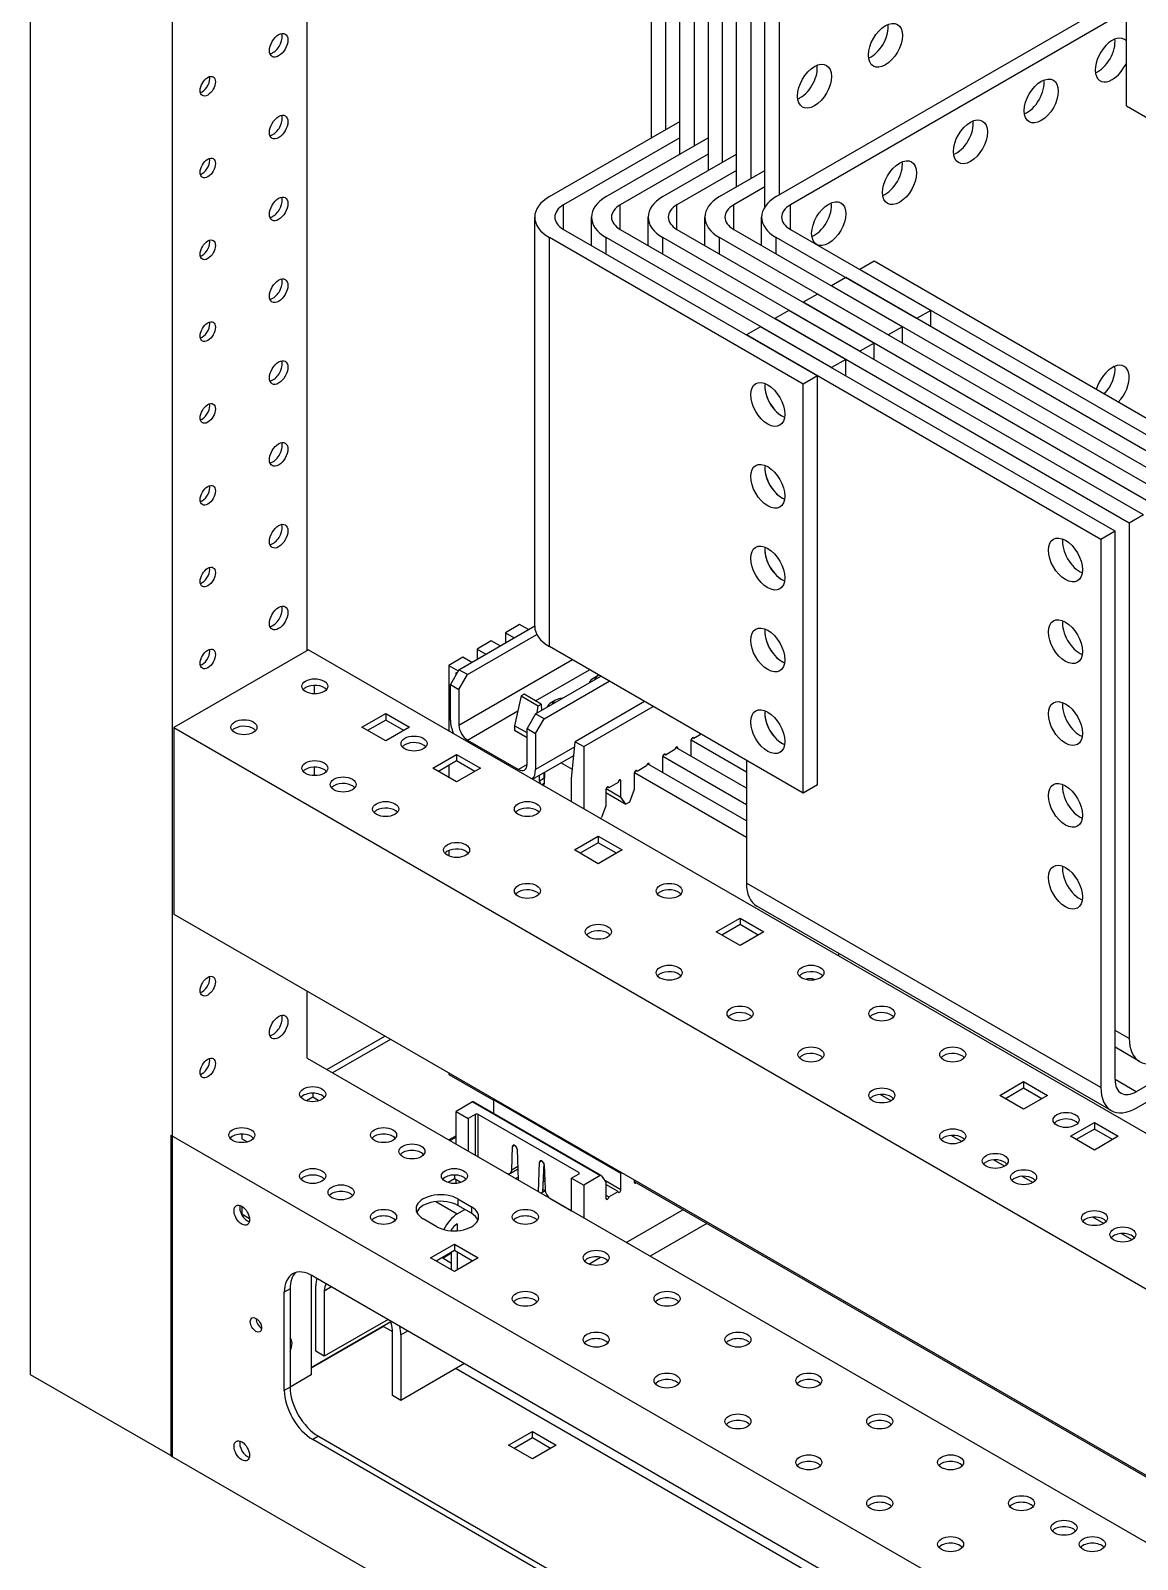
# Model space of a CAD drawing. Header units: millimetres. Extents: x -116965 to 323937, y 291661 to 566926.
# Drawn here: x -23905.9 to -23767.9, y 313727.6 to 313918.3 of the extents above; entities that cross this region are included whole.
import ezdxf

# ---------------------------------------------------------------- set-up
doc = ezdxf.new("R2010")
doc.units = ezdxf.units.MM
doc.layers.add('ALPHA', color=255, linetype='Continuous')

msp = doc.modelspace()

# ---------------------------------------------------------------- linework, layer by layer
at = {"layer": 'ALPHA'}
for p, q in [((-23905.885339, 313750.611894), (-23905.885339, 314220.097428)), ((-23871.413883, 313840.936828), (-23871.413883, 314219.587118)), ((-23888.207669, 313740.405687), (-23888.207669, 314209.891221)), ((-23828.457145, 313904.929746), (-23828.457146, 313943.100961)), ((-23826.689379, 313942.08034), (-23826.689378, 313905.950367)), ((-23824.921611, 313902.888504), (-23824.921612, 313941.059719)), ((-23823.153845, 313940.039098), (-23823.153844, 313903.909125)), ((-23821.386078, 313939.018478), (-23821.386077, 313900.847263)), ((-23819.618311, 313901.867884), (-23819.618311, 313937.997857)), ((-23817.850544, 313898.806021), (-23817.850544, 313936.977236)), ((-23816.082777, 313935.956616), (-23816.082777, 313899.826642)), ((-23814.31501, 313896.324747), (-23814.31501, 313934.935995)), ((-23812.547243, 313933.915374), (-23812.547243, 313897.785401)), ((-23769.236953, 313908.910166), (-23769.236953, 313932.588567)), ((-23812.900796, 313897.581277), (-23769.236953, 313922.790609)), ((-23769.236953, 313920.749367), (-23811.133029, 313896.560656)), ((-23769.236953, 313908.910166), (-23725.042779, 313883.394648)), ((-23841.185067, 313897.581276), (-23824.921611, 313906.970987)), ((-23824.921611, 313904.929746), (-23839.4173, 313896.560656)), ((-23834.114, 313897.581276), (-23821.386078, 313904.929746)), ((-23821.386078, 313902.888504), (-23832.346233, 313896.560656)), ((-23827.042932, 313897.581276), (-23817.850544, 313902.888504)), ((-23817.850544, 313900.847263), (-23825.275165, 313896.560656)), ((-23819.971864, 313897.581277), (-23814.31501, 313900.847263)), ((-23814.31501, 313898.806021), (-23818.204097, 313896.560656)), ((-23839.4173, 313893.498793), (-23839.4173, 313896.560656)), ((-23832.346233, 313893.498793), (-23832.346233, 313896.560656)), ((-23825.275165, 313893.498794), (-23825.275165, 313896.560656)), ((-23818.204097, 313893.498794), (-23818.204097, 313896.560656)), ((-23811.133029, 313893.498794), (-23811.133029, 313896.560656)), ((-23843.015649, 313843.998689), (-23843.01565, 313895.029724)), ((-23835.944582, 313891.493819), (-23835.944582, 313895.029725)), ((-23828.873514, 313891.493819), (-23828.873514, 313895.029725)), ((-23821.802447, 313891.493819), (-23821.802447, 313895.029725)), ((-23814.731379, 313891.493819), (-23814.731379, 313895.029725)), ((-23809.542039, 313874.209062), (-23841.185067, 313892.478173)), ((-23841.185067, 313841.447137), (-23841.185067, 313892.478173)), ((-23839.4173, 313893.498793), (-23807.774272, 313875.229682)), ((-23806.006505, 313876.250303), (-23834.114, 313892.478173)), ((-23834.114, 313890.436931), (-23834.114, 313892.478173)), ((-23832.346233, 313893.498793), (-23804.238738, 313877.270924)), ((-23802.470971, 313878.291545), (-23827.042932, 313892.478173)), ((-23827.042932, 313890.436931), (-23827.042932, 313892.478173)), ((-23825.275165, 313893.498794), (-23800.703204, 313879.312165)), ((-23798.935437, 313880.332786), (-23819.971864, 313892.478173)), ((-23819.971864, 313890.436931), (-23819.971864, 313892.478173)), ((-23818.204097, 313893.498794), (-23797.16767, 313881.353407)), ((-23795.399903, 313882.374028), (-23812.900796, 313892.478173)), ((-23812.900796, 313890.436931), (-23812.900796, 313892.478173)), ((-23811.133029, 313893.498794), (-23793.632136, 313883.394648)), ((-23800.703204, 313889.518373), (-23802.470971, 313888.497752)), ((-23758.276797, 313862.982234), (-23802.470971, 313888.497752)), ((-23756.50903, 313864.002855), (-23800.703204, 313889.518373)), ((-23804.238738, 313887.477131), (-23806.006505, 313886.456511)), ((-23761.812331, 313860.940992), (-23806.006505, 313886.456511)), ((-23760.044564, 313861.961613), (-23804.238738, 313887.477131)), ((-23807.774272, 313885.43589), (-23809.542039, 313884.415269)), ((-23765.347865, 313858.899751), (-23809.542039, 313884.415269)), ((-23763.580098, 313859.920372), (-23807.774272, 313885.43589)), ((-23811.309806, 313883.394648), (-23813.077573, 313882.374028)), ((-23767.115632, 313857.87913), (-23811.309806, 313883.394648)), ((-23793.632136, 313883.394648), (-23795.399903, 313882.374028)), ((-23793.632136, 313881.353407), (-23793.632136, 313883.394648)), ((-23814.84534, 313881.353407), (-23816.613107, 313880.332786)), ((-23770.651166, 313855.837889), (-23814.84534, 313881.353407)), ((-23768.883399, 313856.858509), (-23813.077573, 313882.374028)), ((-23797.16767, 313881.353407), (-23798.935437, 313880.332786)), ((-23797.16767, 313879.312165), (-23797.16767, 313881.353407)), ((-23772.418933, 313854.817268), (-23816.613107, 313880.332786)), ((-23800.703204, 313879.312165), (-23802.470971, 313878.291545)), ((-23800.703204, 313877.270924), (-23800.703204, 313879.312165)), ((-23804.238738, 313877.270924), (-23806.006505, 313876.250303)), ((-23804.238738, 313875.229682), (-23804.238738, 313877.270924)), ((-23807.774272, 313875.229682), (-23809.542039, 313874.209062)), ((-23807.774271, 313824.198646), (-23807.774272, 313875.229682)), ((-23809.542038, 313823.178026), (-23809.542039, 313874.209062)), ((-23767.115632, 313857.87913), (-23768.883399, 313856.858509)), ((-23770.651166, 313855.837889), (-23772.418933, 313854.817268)), ((-23770.651165, 313787.4563), (-23770.651166, 313855.837889)), ((-23768.883399, 313856.858509), (-23768.883398, 313792.559404)), ((-23772.418933, 313854.817268), (-23772.418932, 313786.43568)), ((-23852.467162, 313838.569985), (-23843.015649, 313844.028897)), ((-23851.4063, 313837.957729), (-23842.7498, 313842.957465)), ((-23844.897379, 313844.202814), (-23846.665146, 313843.182194)), ((-23846.665146, 313843.182194), (-23845.573177, 313842.551745)), ((-23846.665146, 313843.182194), (-23846.665146, 313841.921057)), ((-23843.805747, 313843.57256), (-23844.897379, 313844.202814)), ((-23871.237107, 313841.03889), (-23888.030893, 313831.342993)), ((-23871.237107, 313841.03889), (-23676.075635, 313728.362362)), ((-23848.432913, 313842.161573), (-23850.20068, 313841.140952)), ((-23850.20068, 313841.140952), (-23849.108038, 313840.510115)), ((-23850.20068, 313841.140952), (-23850.20068, 313839.879037)), ((-23847.340607, 313841.53093), (-23848.432913, 313842.161573)), ((-23809.542038, 313823.178026), (-23841.185067, 313841.447137)), ((-23851.968447, 313840.120332), (-23853.736214, 313839.099711)), ((-23853.736214, 313839.099711), (-23852.55503, 313838.417754)), ((-23853.736214, 313839.099711), (-23853.736214, 313830.934745)), ((-23838.326512, 313839.796749), (-23852.466758, 313831.629764)), ((-23850.875468, 313839.4893), (-23851.968447, 313840.120332)), ((-23852.467162, 313838.569985), (-23853.52762, 313836.732751)), ((-23853.52762, 313836.732751), (-23852.466758, 313836.120495)), ((-23853.52762, 313832.24202), (-23853.52762, 313836.732751)), ((-23852.821658, 313838.161698), (-23852.6434, 313838.264654)), ((-23852.821658, 313838.161698), (-23852.73252, 313838.110254)), ((-23852.821658, 313837.955824), (-23852.821658, 313838.161698)), ((-23851.4063, 313837.957729), (-23852.467162, 313838.569985)), ((-23852.466758, 313836.120495), (-23851.4063, 313837.957729)), ((-23842.921557, 313834.693064), (-23836.205393, 313838.572121)), ((-23842.919403, 313833.059683), (-23834.790035, 313837.754963)), ((-23841.858541, 313832.447427), (-23833.729375, 313837.142591)), ((-23835.109172, 313837.837159), (-23835.639502, 313837.530973)), ((-23870.53, 313836.617437), (-23870.53, 313835.560323)), ((-23852.466758, 313836.120495), (-23852.466758, 313831.629764)), ((-23844.688853, 313835.304854), (-23845.523436, 313831.581715)), ((-23844.335367, 313835.509017), (-23844.688853, 313835.304854)), ((-23844.688853, 313835.304854), (-23842.567129, 313834.080342)), ((-23842.213642, 313834.284505), (-23844.335367, 313835.509017)), ((-23864.572625, 313831.394024), (-23861.602777, 313833.108667)), ((-23861.602777, 313833.108667), (-23861.602777, 313832.292171)), ((-23861.602777, 313833.108667), (-23858.632928, 313831.394024)), ((-23851.405896, 313829.792763), (-23845.109227, 313833.429532)), ((-23842.919403, 313833.059683), (-23843.979861, 313831.222449)), ((-23841.858541, 313832.447427), (-23842.919403, 313833.059683)), ((-23842.70103, 313833.185808), (-23842.567129, 313834.080342)), ((-23842.567129, 313834.080342), (-23842.213642, 313834.284505)), ((-23842.213642, 313834.284505), (-23842.184149, 313833.484343)), ((-23840.411463, 313834.774714), (-23840.941793, 313834.468528)), ((-23829.310496, 313834.59135), (-23837.969588, 313829.590116)), ((-23836.908726, 313828.977861), (-23828.249836, 313833.978978)), ((-23888.030893, 313831.342993), (-23888.030893, 313808.072841)), ((-23888.030893, 313831.342993), (-23676.075635, 313708.970568)), ((-23861.602777, 313829.679382), (-23864.572625, 313831.394024)), ((-23861.602777, 313832.292171), (-23863.865518, 313830.985776)), ((-23859.340035, 313830.985776), (-23861.602777, 313832.292171)), ((-23858.632928, 313831.394024), (-23861.602777, 313829.679382)), ((-23845.57277, 313831.324336), (-23845.532448, 313831.347625)), ((-23845.534201, 313831.302077), (-23845.57277, 313831.324336)), ((-23845.523436, 313831.581715), (-23845.546498, 313830.982653)), ((-23843.979861, 313830.078499), (-23845.546498, 313830.982653)), ((-23843.979861, 313830.690871), (-23845.523436, 313831.581715)), ((-23843.979861, 313831.222449), (-23842.918999, 313830.610193)), ((-23843.979861, 313826.731718), (-23843.979861, 313831.222449)), ((-23842.918999, 313830.610193), (-23841.858541, 313832.447427)), ((-23851.405896, 313829.792763), (-23845.040723, 313826.119229)), ((-23842.918999, 313830.610193), (-23842.918999, 313826.119462)), ((-23838.415592, 313824.94854), (-23837.969588, 313829.590116)), ((-23837.969588, 313829.590116), (-23836.908726, 313828.977861)), ((-23823.529279, 313829.76521), (-23823.529279, 313827.783453)), ((-23823.523311, 313829.821249), (-23816.613106, 313825.83164)), ((-23823.175793, 313829.969373), (-23823.352569, 313830.071396)), ((-23822.240573, 313830.509528), (-23823.175793, 313829.969373)), ((-23855.73379, 313826.290921), (-23852.763942, 313828.005564)), ((-23852.763942, 313827.189067), (-23855.026684, 313825.882672)), ((-23852.763942, 313828.005564), (-23852.763942, 313827.189067)), ((-23852.763942, 313828.005564), (-23849.794093, 313826.290921)), ((-23850.5012, 313825.882672), (-23852.763942, 313827.189067)), ((-23843.278819, 313824.897165), (-23838.13506, 313827.868047)), ((-23838.031852, 313828.942132), (-23842.918999, 313826.119462)), ((-23836.908726, 313828.977861), (-23836.908726, 313821.21939)), ((-23827.064139, 313827.72358), (-23827.064139, 313825.741823)), ((-23827.058172, 313827.779619), (-23816.613106, 313821.749157)), ((-23826.710653, 313827.927743), (-23826.88743, 313828.029766)), ((-23825.544149, 313828.601481), (-23826.710653, 313827.927743)), ((-23816.613106, 313823.790399), (-23825.415326, 313828.872363)), ((-23825.36744, 313828.907667), (-23825.190663, 313828.805644)), ((-23825.190663, 313828.742654), (-23825.190663, 313828.805644)), ((-23816.613106, 313827.260509), (-23816.613106, 313811.951198)), ((-23870.53, 313826.411229), (-23870.53, 313825.354115)), ((-23852.763942, 313824.576278), (-23855.73379, 313826.290921)), ((-23853.736214, 313826.627726), (-23853.736214, 313825.137619)), ((-23849.794093, 313826.290921), (-23852.763942, 313824.576278)), ((-23843.979861, 313826.731951), (-23845.040723, 313826.119229)), ((-23842.401281, 313824.683717), (-23842.427277, 313825.38899)), ((-23841.897048, 313825.695235), (-23841.871052, 313824.989961)), ((-23841.88308, 313825.316273), (-23841.794491, 313825.265145)), ((-23841.779154, 313825.763327), (-23841.822592, 313824.352352)), ((-23838.310339, 313826.112306), (-23839.743182, 313826.939244)), ((-23838.303381, 313826.116325), (-23838.310339, 313826.112306)), ((-23830.599, 313825.68195), (-23830.599, 313823.640708)), ((-23830.593033, 313825.737989), (-23816.613106, 313817.666674)), ((-23830.245514, 313825.886113), (-23830.42229, 313825.988136)), ((-23829.07901, 313826.55985), (-23830.245514, 313825.886113)), ((-23816.613106, 313819.707916), (-23828.950187, 313826.830733)), ((-23828.9023, 313826.866037), (-23828.725524, 313826.764013)), ((-23828.725524, 313826.701024), (-23828.725524, 313826.764013)), ((-23841.871052, 313824.989961), (-23842.401281, 313824.683717)), ((-23842.136316, 313824.237911), (-23841.820499, 313824.420317)), ((-23842.087646, 313824.209822), (-23842.136316, 313824.237911)), ((-23841.822261, 313824.363101), (-23842.087646, 313824.209822)), ((-23838.41515, 313824.948284), (-23838.415592, 313824.94854)), ((-23838.41515, 313822.089125), (-23838.41515, 313824.948284)), ((-23834.13386, 313823.640319), (-23834.13386, 313821.599078)), ((-23834.112463, 313823.750033), (-23832.260384, 313822.681142)), ((-23833.780374, 313823.844482), (-23833.957151, 313823.946506)), ((-23832.61387, 313824.51822), (-23833.780374, 313823.844482)), ((-23832.437161, 313824.824407), (-23832.260384, 313824.722383)), ((-23832.260384, 313822.681142), (-23832.260384, 313824.722383)), ((-23830.599, 313823.640708), (-23831.211256, 313822.062342)), ((-23807.774271, 313824.198646), (-23809.542038, 313823.178026)), ((-23834.13386, 313821.599078), (-23834.695095, 313820.152243)), ((-23834.13386, 313823.244609), (-23831.648128, 313821.810018)), ((-23831.648128, 313821.810018), (-23832.260384, 313822.681142)), ((-23831.211256, 313822.062342), (-23831.648128, 313821.810018)), ((-23838.056121, 313816.084713), (-23835.086272, 313817.799356)), ((-23835.086272, 313817.799356), (-23835.086272, 313816.98286)), ((-23835.086272, 313817.799356), (-23832.116424, 313816.084713)), ((-23853.736214, 313816.019951), (-23853.736214, 313815.332979)), ((-23835.086272, 313814.370071), (-23838.056121, 313816.084713)), ((-23835.086272, 313816.98286), (-23837.349014, 313815.676465)), ((-23832.823531, 313815.676465), (-23835.086272, 313816.98286)), ((-23832.116424, 313816.084713), (-23835.086272, 313814.370071)), ((-23772.418932, 313786.43568), (-23816.613106, 313811.951198)), ((-23771.124515, 313783.574573), (-23815.318688, 313809.090091)), ((-23888.030893, 313808.072841), (-23676.075635, 313685.700416)), ((-23820.378451, 313805.878506), (-23817.408603, 313807.593149)), ((-23817.408603, 313806.776652), (-23819.671345, 313805.470258)), ((-23817.408603, 313807.593149), (-23817.408603, 313806.776652)), ((-23817.408603, 313807.593149), (-23814.438754, 313805.878506)), ((-23815.145861, 313805.470258), (-23817.408603, 313806.776652)), ((-23817.408603, 313804.163863), (-23820.378451, 313805.878506)), ((-23814.438754, 313805.878506), (-23817.408603, 313804.163863)), ((-23805.12262, 313803.203388), (-23805.12262, 313802.867674)), ((-23871.413883, 313790.109916), (-23871.413883, 313798.479006)), ((-23868.93901, 313788.681047), (-23861.691165, 313792.865592)), ((-23768.883398, 313792.559404), (-23770.651165, 313793.580025)), ((-23860.984058, 313792.457344), (-23868.231903, 313788.272799)), ((-23767.588981, 313789.698297), (-23770.651165, 313791.46625)), ((-23871.413883, 313790.109916), (-23676.075635, 313677.331326)), ((-23853.736214, 313788.272799), (-23853.736214, 313788.068674)), ((-23853.736214, 313788.068674), (-23848.173316, 313784.856934)), ((-23785.023112, 313785.466092), (-23782.053264, 313787.180734)), ((-23782.053264, 313787.180734), (-23782.053264, 313786.364238)), ((-23782.053264, 313787.180734), (-23779.083415, 313785.466092)), ((-23767.999515, 313785.925369), (-23770.651165, 313787.456301)), ((-23763.580097, 313788.476921), (-23767.999515, 313785.925369)), ((-23870.706777, 313785.251761), (-23871.49269, 313784.798014)), ((-23870.706777, 313785.740882), (-23870.706777, 313785.251761)), ((-23869.920863, 313784.798014), (-23870.706777, 313785.251761)), ((-23798.581885, 313784.802688), (-23799.929537, 313785.580756)), ((-23782.053264, 313783.751449), (-23785.023112, 313785.466092)), ((-23782.053264, 313786.364238), (-23784.316006, 313785.057843)), ((-23779.790522, 313785.057843), (-23782.053264, 313786.364238)), ((-23779.083415, 313785.466092), (-23782.053264, 313783.751449)), ((-23767.999515, 313783.884128), (-23763.580097, 313786.43568)), ((-23869.99967, 313784.774471), (-23869.99967, 313784.843513)), ((-23850.761091, 313784.646549), (-23852.821658, 313783.456427)), ((-23852.821658, 313779.37569), (-23852.821658, 313783.456427)), ((-23852.821658, 313783.456427), (-23851.315234, 313782.587024)), ((-23850.761091, 313784.646549), (-23834.848159, 313775.462712)), ((-23834.723194, 313775.475115), (-23850.636127, 313784.658952)), ((-23848.127478, 313785.034594), (-23848.173316, 313784.916426)), ((-23832.260384, 313775.732588), (-23848.173316, 313784.916426)), ((-23848.173316, 313784.916426), (-23848.173316, 313783.237589)), ((-23850.431519, 313783.097431), (-23851.315234, 313782.587024)), ((-23851.315234, 313782.587024), (-23851.315234, 313778.505955)), ((-23850.431519, 313783.097431), (-23850.431519, 313777.995742)), ((-23837.531502, 313775.856525), (-23850.077965, 313783.09747)), ((-23850.077965, 313777.791618), (-23850.077965, 313783.09747)), ((-23776.184278, 313780.362988), (-23773.214429, 313782.077631)), ((-23773.214429, 313782.077631), (-23773.214429, 313781.261134)), ((-23773.214429, 313782.077631), (-23770.244581, 313780.362988)), ((-23888.384446, 313780.516081), (-23888.384446, 313740.507749)), ((-23888.384446, 313780.516081), (-23676.252412, 313658.041594)), ((-23879.545611, 313780.637779), (-23879.545611, 313780.067008)), ((-23879.545611, 313780.067008), (-23878.853288, 313779.667295)), ((-23852.821658, 313780.431728), (-23853.736214, 313779.903709)), ((-23853.594792, 313779.822059), (-23852.821658, 313780.268428)), ((-23789.74305, 313779.699585), (-23791.090703, 313780.477652)), ((-23773.214429, 313778.648345), (-23776.184278, 313780.362988)), ((-23773.214429, 313781.261134), (-23775.477171, 313779.95474)), ((-23770.951687, 313779.95474), (-23773.214429, 313781.261134)), ((-23770.244581, 313780.362988), (-23773.214429, 313778.648345)), ((-23852.821658, 313779.451932), (-23852.887686, 313779.413811)), ((-23845.877589, 313776.154079), (-23845.786876, 313779.100706)), ((-23845.786876, 313779.100706), (-23845.531128, 313779.248419)), ((-23845.521822, 313779.243236), (-23845.473152, 313779.215147)), ((-23845.208186, 313778.769341), (-23845.065479, 313774.897657)), ((-23846.279611, 313775.598637), (-23845.116086, 313776.270654)), ((-23845.116559, 313776.283466), (-23846.084257, 313775.724553)), ((-23845.127753, 313776.587162), (-23845.877589, 313776.154079)), ((-23842.54401, 313773.441887), (-23842.401281, 313777.149391)), ((-23842.401281, 313777.149391), (-23842.147887, 313777.295744)), ((-23842.136316, 313777.289358), (-23842.087646, 313777.261269)), ((-23841.887067, 313777.039641), (-23842.028798, 313773.35803)), ((-23841.822592, 313776.812798), (-23841.731879, 313773.761463)), ((-23837.531502, 313775.856525), (-23837.531502, 313775.652362)), ((-23832.260384, 313775.732588), (-23832.215655, 313775.847898)), ((-23832.260384, 313773.691347), (-23832.260384, 313775.732588)), ((-23784.439749, 313776.637722), (-23785.787402, 313777.41579)), ((-23853.029107, 313775.045554), (-23853.815021, 313774.591807)), ((-23853.029107, 313775.534675), (-23853.029107, 313775.045554)), ((-23852.243193, 313774.591807), (-23853.029107, 313775.045554)), ((-23852.821658, 313774.48246), (-23852.821658, 313774.925783)), ((-23845.395727, 313775.088326), (-23845.079244, 313775.271117)), ((-23841.759548, 313774.69219), (-23841.972701, 313774.815207)), ((-23841.76978, 313775.036344), (-23841.959962, 313775.146104)), ((-23837.531435, 313775.6524), (-23838.41515, 313775.141993)), ((-23838.41515, 313775.141993), (-23836.908726, 313774.27259)), ((-23838.41515, 313771.058088), (-23838.41515, 313775.141993)), ((-23834.848159, 313775.462712), (-23836.908726, 313774.27259)), ((-23836.908726, 313774.27259), (-23836.908726, 313770.188354)), ((-23834.695095, 313775.449055), (-23834.13386, 313774.650525)), ((-23832.260384, 313773.691347), (-23834.278197, 313774.855888)), ((-23834.13386, 313774.650525), (-23834.13386, 313772.609283)), ((-23832.61387, 313773.487184), (-23834.13386, 313774.364416)), ((-23830.599, 313774.914522), (-23830.599, 313774.650913)), ((-23830.599, 313774.710398), (-23749.173508, 313727.699368)), ((-23780.904215, 313774.596481), (-23782.251868, 313775.374549)), ((-23855.350038, 313772.221411), (-23852.675554, 313770.677297)), ((-23852.604843, 313772.555239), (-23852.604843, 313771.738743)), ((-23852.604843, 313772.555239), (-23850.907787, 313771.575444)), ((-23841.704088, 313773.545572), (-23842.213746, 313773.251209)), ((-23841.709773, 313773.572727), (-23842.013779, 313773.748178)), ((-23841.281336, 313772.768927), (-23841.329863, 313772.740899)), ((-23841.025068, 313772.56554), (-23838.41515, 313771.059277)), ((-23834.13386, 313773.017454), (-23833.780374, 313772.813446)), ((-23833.780374, 313772.813446), (-23832.61387, 313773.487184)), ((-23879.545611, 313771.636681), (-23879.545611, 313770.677297)), ((-23879.545611, 313770.677297), (-23878.58368, 313770.121926)), ((-23855.221138, 313769.085129), (-23856.918194, 313770.064925)), ((-23852.675554, 313770.677297), (-23851.720959, 313771.228433)), ((-23850.907787, 313770.758947), (-23852.604843, 313771.738743)), ((-23850.907787, 313771.575444), (-23850.907787, 313770.758947)), ((-23831.607953, 313767.127951), (-23824.538231, 313771.211212)), ((-23772.06538, 313769.493377), (-23773.413033, 313770.271445)), ((-23853.38266, 313768.578977), (-23853.38266, 313768.73244)), ((-23852.675563, 313769.452547), (-23852.675554, 313769.452552)), ((-23852.675554, 313769.452552), (-23852.675554, 313768.583742)), ((-23821.534105, 313769.476778), (-23828.603826, 313765.393518)), ((-23768.529847, 313767.452136), (-23769.877499, 313768.230204)), ((-23855.998955, 313765.20677), (-23853.029107, 313766.921413)), ((-23853.029107, 313766.921413), (-23853.029107, 313766.104916)), ((-23853.029107, 313766.921413), (-23850.059259, 313765.20677)), ((-23853.029107, 313763.492127), (-23855.998955, 313765.20677)), ((-23853.029107, 313766.104916), (-23855.291849, 313764.798522)), ((-23854.549387, 313765.227183), (-23853.38266, 313764.553573)), ((-23853.38266, 313765.779562), (-23854.444196, 313765.166451)), ((-23853.38266, 313763.696252), (-23853.38266, 313765.900792)), ((-23850.766365, 313764.798522), (-23853.029107, 313766.104916)), ((-23850.059259, 313765.20677), (-23853.029107, 313763.492127)), ((-23852.675554, 313765.900792), (-23852.675554, 313763.696252)), ((-23836.272509, 313764.433842), (-23834.814721, 313765.275817)), ((-23870.883553, 313763.05836), (-23870.883553, 313750.611894)), ((-23870.706777, 313762.961405), (-23792.925031, 313718.054093)), ((-23873.535204, 313761.328411), (-23874.24231, 313760.920163)), ((-23874.24231, 313748.672714), (-23874.24231, 313760.920163)), ((-23873.535204, 313761.328411), (-23873.535204, 313749.080963)), ((-23870.318208, 313753.550316), (-23870.318208, 313761.715281)), ((-23869.257346, 313761.103026), (-23868.372826, 313761.613898)), ((-23869.257346, 313761.103026), (-23869.257346, 313752.93806)), ((-23860.949855, 313757.204439), (-23870.883553, 313751.469215)), ((-23861.867942, 313756.633556), (-23870.883553, 313751.42839)), ((-23861.303105, 313757.532192), (-23869.257346, 313752.93806)), ((-23861.867942, 313756.633556), (-23860.770448, 313755.999918)), ((-23860.770448, 313748.040013), (-23860.770448, 313756.204979)), ((-23859.709586, 313755.592723), (-23858.826884, 313756.102546)), ((-23859.709586, 313755.592723), (-23859.709586, 313747.427757)), ((-23869.257346, 313752.93806), (-23870.318208, 313753.550316)), ((-23851.757163, 313752.02084), (-23859.709586, 313747.427757)), ((-23852.817621, 313751.408351), (-23790.400154, 313715.37161)), ((-23888.207669, 313740.405687), (-23905.885339, 313750.611894)), ((-23873.535204, 313749.080963), (-23874.24231, 313748.672714)), ((-23870.883553, 313750.611894), (-23873.535204, 313749.080963)), ((-23859.709586, 313747.427757), (-23860.770448, 313748.040013)), ((-23846.276237, 313741.834556), (-23843.306389, 313743.549198)), ((-23843.306389, 313743.549198), (-23840.33654, 313741.834556)), ((-23843.306389, 313742.732702), (-23843.306389, 313743.549198)), ((-23869.99967, 313742.957238), (-23870.706777, 313742.54899)), ((-23792.925031, 313697.641678), (-23870.706777, 313742.54899)), ((-23869.99967, 313742.957238), (-23792.217924, 313698.049926)), ((-23843.306389, 313740.119913), (-23846.276237, 313741.834556)), ((-23843.306389, 313742.732702), (-23845.56913, 313741.426307)), ((-23841.043647, 313741.426307), (-23843.306389, 313742.732702)), ((-23840.33654, 313741.834556), (-23843.306389, 313740.119913)), ((-23888.384446, 313740.507749), (-23676.252412, 313618.033262))]:
    msp.add_line(p, q, dxfattribs=at)
for centre, major_axis, ratio, start_param, end_param in [((-23799.288991, 313916.46276), (1.5, 2.598076), 0.5773502692, 2.3561944902, 8.6393797974), ((-23801.056758, 313917.483381), (1.5, 2.598076), 0.5773502692, 3.9269908319, 5.6530480611), ((-23874.949417, 313916.462762), (0.8125, 1.407291), 0.5773502692, 2.3561944902, 8.6393797974), ((-23875.656524, 313916.87101), (0.8125, 1.407291), 0.5773502692, 3.926990817, 5.8329886172), ((-23771.004719, 313914.625643), (1.5, 2.598076), 0.5773502692, 6.0834733042, 10.2101761391), ((-23772.772486, 313915.646264), (1.5, 2.598076), 0.5773502692, 3.7717298997, 5.6530480611), ((-23772.772486, 313915.646264), (1.5, 2.598076), 0.5773502692, 3.7717298997, 5.6530480611), ((-23875.656524, 313916.87101), (0.8125, 1.407291), 0.5773502692, 3.5917893435, 3.926990817), ((-23801.056758, 313917.483381), (1.5, 2.598076), 0.5773502692, 3.7717298997, 3.9269908319), ((-23808.127825, 313911.359656), (1.5, 2.598076), 0.5773502692, 2.3561944902, 8.6393797974), ((-23809.895592, 313912.380277), (1.5, 2.598076), 0.5773502692, 3.9269908319, 5.6530480611), ((-23771.004719, 313914.625643), (1.5, 2.598076), 0.5773502692, 3.9269908319, 4.9121010132), ((-23883.788252, 313911.359658), (0.675, 1.169134), 0.5773502692, 2.3561944902, 8.6393797974), ((-23884.495359, 313911.767907), (0.675, 1.169134), 0.5773502692, 3.926990817, 5.7318997087), ((-23779.843554, 313909.52254), (1.5, 2.598076), 0.5773502692, 2.3561944902, 8.6393797974), ((-23781.611321, 313910.54316), (1.5, 2.598076), 0.5773502692, 3.7717298997, 5.6530480611), ((-23781.611321, 313910.54316), (1.5, 2.598076), 0.5773502692, 3.7717298997, 5.6530480611), ((-23884.495359, 313911.767907), (0.675, 1.169134), 0.5773502692, 3.692878252, 3.926990817), ((-23809.895592, 313912.380277), (1.5, 2.598076), 0.5773502692, 3.7717298997, 3.9269908319), ((-23874.949417, 313906.256555), (0.8125, 1.407291), 0.5773502692, 2.3561944902, 8.6393797974), ((-23875.656524, 313906.664803), (0.8125, 1.407291), 0.5773502692, 3.926990817, 5.8329886172), ((-23788.682389, 313904.419436), (1.5, 2.598076), 0.5773502692, 2.3561944902, 8.6393797974), ((-23790.450156, 313905.440057), (1.5, 2.598076), 0.5773502692, 3.7717298997, 5.6530480611), ((-23790.450156, 313905.440057), (1.5, 2.598076), 0.5773502692, 3.7717298997, 5.6530480611), ((-23875.656524, 313906.664803), (0.8125, 1.407291), 0.5773502692, 3.5917893435, 3.926990817), ((-23883.788252, 313901.153451), (0.675, 1.169134), 0.5773502692, 2.3561944902, 8.6393797974), ((-23884.495359, 313901.561699), (0.675, 1.169134), 0.5773502692, 3.926990817, 5.7318997087), ((-23797.521224, 313899.316332), (1.5, 2.598076), 0.5773502692, 2.3561944902, 8.6393797974), ((-23799.288991, 313900.336953), (1.5, 2.598076), 0.5773502692, 3.7717298997, 5.6530480611), ((-23799.288991, 313900.336953), (1.5, 2.598076), 0.5773502692, 3.7717298997, 5.6530480611), ((-23884.495359, 313901.561699), (0.675, 1.169134), 0.5773502692, 3.692878252, 3.926990817), ((-23874.949417, 313896.050347), (0.8125, 1.407291), 0.5773502692, 2.3561944902, 8.6393797974), ((-23875.656524, 313896.458596), (0.8125, 1.407291), 0.5773502692, 3.926990817, 5.8329886172), ((-23836.76565, 313895.029725), (-6.25, 0), 0.5773502778, 5.4977871363, 7.0685834631), ((-23836.76565, 313895.029725), (-3.75, 0), 0.5773502778, 5.4977871363, 7.0685834631), ((-23829.694582, 313895.029725), (-6.25, 0), 0.5773502778, 5.4977871363, 7.0685834631), ((-23829.694582, 313895.029725), (-3.75, 0), 0.5773502778, 5.4977871363, 7.0685834631), ((-23822.623514, 313895.029725), (-6.25, 0), 0.5773502778, 5.4977871363, 7.0685834631), ((-23822.623514, 313895.029725), (-3.75, 0), 0.5773502778, 5.4977871363, 7.0685834631), ((-23815.552447, 313895.029725), (-6.25, 0), 0.5773502778, 5.4977871363, 7.0685834631), ((-23815.552447, 313895.029725), (-3.75, 0), 0.5773502778, 5.4977871363, 7.0685834631), ((-23808.481379, 313895.029725), (-6.25, 0), 0.5773502778, 5.4977871363, 7.0685834631), ((-23808.481379, 313895.029725), (-3.75, 0), 0.5773502778, 5.4977871363, 7.0685834631), ((-23806.360058, 313894.213228), (1.5, 2.598076), 0.5773502692, 2.3561944902, 8.6393797974), ((-23808.127825, 313895.233849), (1.5, 2.598076), 0.5773502692, 3.7717298997, 5.6530480611), ((-23808.127825, 313895.233849), (1.5, 2.598076), 0.5773502692, 3.7717298997, 5.6530480611), ((-23875.656524, 313896.458596), (0.8125, 1.407291), 0.5773502692, 3.5917893435, 3.926990817), ((-23883.788252, 313890.947244), (0.675, 1.169134), 0.5773502692, 2.3561944902, 8.6393797974), ((-23884.495359, 313891.355492), (0.675, 1.169134), 0.5773502692, 3.926990817, 5.7318997087), ((-23884.495359, 313891.355492), (0.675, 1.169134), 0.5773502692, 3.692878252, 3.926990817), ((-23874.949417, 313885.84414), (0.8125, 1.407291), 0.5773502692, 2.3561944902, 8.6393797974), ((-23875.656524, 313886.252388), (0.8125, 1.407291), 0.5773502692, 3.926990817, 5.8329886172), ((-23875.656524, 313886.252388), (0.8125, 1.407291), 0.5773502692, 3.5917893435, 3.926990817), ((-23883.788252, 313880.741036), (0.675, 1.169134), 0.5773502692, 2.3561944902, 8.6393797974), ((-23884.495359, 313881.149285), (0.675, 1.169134), 0.5773502692, 3.926990817, 5.7318997087), ((-23884.495359, 313881.149285), (0.675, 1.169134), 0.5773502692, 3.692878252, 3.926990817), ((-23874.949417, 313875.637933), (0.8125, 1.407291), 0.5773502692, 2.3561944902, 8.6393797974), ((-23875.656524, 313876.046181), (0.8125, 1.407291), 0.5773502692, 3.926990817, 5.8329886172), ((-23771.004719, 313873.800815), (1.5, 2.598076), 0.5773502692, 4.2872149137, 8.2791557006), ((-23772.772486, 313874.821435), (1.5, 2.598076), 0.5773502692, 4.2872149137, 5.6530480611), ((-23875.656524, 313876.046181), (0.8125, 1.407291), 0.5773502692, 3.5917893435, 3.926990817), ((-23813.961456, 313871.65751), (-1.5, 2.598076), 0.5773502606, 0.7853981559, 7.0685834631), ((-23812.193689, 313872.678131), (-1.5, 2.598076), 0.5773502606, 0.6301372624, 2.5114553912), ((-23812.193689, 313872.678131), (-1.5, 2.598076), 0.5773502606, 0.6301372624, 2.3561944827), ((-23883.788252, 313870.534829), (0.675, 1.169134), 0.5773502692, 2.3561944902, 8.6393797974), ((-23884.495359, 313870.943077), (0.675, 1.169134), 0.5773502692, 3.926990817, 5.7318997087), ((-23884.495359, 313870.943077), (0.675, 1.169134), 0.5773502692, 3.692878252, 3.926990817), ((-23812.193689, 313872.678131), (-1.5, 2.598076), 0.5773502606, 2.3561944827, 2.5114553912), ((-23874.949417, 313865.431726), (0.8125, 1.407291), 0.5773502692, 2.3561944902, 8.6393797974), ((-23875.656524, 313865.839974), (0.8125, 1.407291), 0.5773502692, 3.926990817, 5.8329886172), ((-23875.656524, 313865.839974), (0.8125, 1.407291), 0.5773502692, 3.5917893435, 3.926990817), ((-23813.961456, 313861.451303), (-1.5, 2.598076), 0.5773502606, 0.7853981559, 7.0685834631), ((-23812.193689, 313862.471923), (-1.5, 2.598076), 0.5773502606, 0.6301372624, 2.5114553912), ((-23812.193689, 313862.471923), (-1.5, 2.598076), 0.5773502606, 0.6301372624, 2.3561944827), ((-23883.788252, 313860.328622), (0.675, 1.169134), 0.5773502692, 2.3561944902, 8.6393797974), ((-23884.495359, 313860.73687), (0.675, 1.169134), 0.5773502692, 3.926990817, 5.7318997087), ((-23884.495359, 313860.73687), (0.675, 1.169134), 0.5773502692, 3.692878252, 3.926990817), ((-23812.193689, 313862.471923), (-1.5, 2.598076), 0.5773502606, 2.3561944827, 2.5114553912), ((-23874.949417, 313855.225518), (0.8125, 1.407291), 0.5773502692, 2.3561944902, 8.6393797974), ((-23875.656524, 313855.633767), (0.8125, 1.407291), 0.5773502692, 3.926990817, 5.8329886172), ((-23875.656524, 313855.633767), (0.8125, 1.407291), 0.5773502692, 3.5917893435, 3.926990817), ((-23813.961456, 313851.245095), (-1.5, 2.598076), 0.5773502606, 0.7853981559, 7.0685834631), ((-23776.83835, 313852.265716), (-1.5, 2.598076), 0.5773502606, 0.7853981559, 7.0685834631), ((-23775.070583, 313853.286337), (-1.5, 2.598076), 0.5773502606, 0.6301372624, 2.5114553912), ((-23812.193689, 313852.265716), (-1.5, 2.598076), 0.5773502606, 0.6301372624, 2.5114553912), ((-23812.193689, 313852.265716), (-1.5, 2.598076), 0.5773502606, 0.6301372624, 2.3561944827), ((-23883.788252, 313850.122415), (0.675, 1.169134), 0.5773502692, 2.3561944902, 8.6393797974), ((-23884.495359, 313850.530663), (0.675, 1.169134), 0.5773502692, 3.926990817, 5.7318997087), ((-23884.495359, 313850.530663), (0.675, 1.169134), 0.5773502692, 3.692878252, 3.926990817), ((-23812.193689, 313852.265716), (-1.5, 2.598076), 0.5773502606, 2.3561944827, 2.5114553912), ((-23874.949417, 313845.019311), (0.8125, 1.407291), 0.5773502692, 2.3561944902, 8.6393797974), ((-23875.656524, 313845.427559), (0.8125, 1.407291), 0.5773502692, 3.926990817, 5.8329886172), ((-23776.83835, 313842.059509), (-1.5, 2.598076), 0.5773502606, 0.7853981559, 7.0685834631), ((-23775.070583, 313843.08013), (-1.5, 2.598076), 0.5773502606, 0.6301372624, 2.5114553912), ((-23875.656524, 313845.427559), (0.8125, 1.407291), 0.5773502692, 3.5917893435, 3.926990817), ((-23836.765649, 313843.998689), (-6.25, 0), 0.5773502778, 0, 0.7853981559), ((-23813.961456, 313841.038888), (-1.5, 2.598076), 0.5773502606, 0.7853981559, 7.0685834631), ((-23812.193689, 313842.059509), (-1.5, 2.598076), 0.5773502606, 0.6301372624, 2.5114553912), ((-23812.193689, 313842.059509), (-1.5, 2.598076), 0.5773502606, 0.6301372624, 2.3561944827), ((-23883.788252, 313839.916207), (0.675, 1.169134), 0.5773502692, 2.3561944902, 8.6393797974), ((-23884.495359, 313840.324456), (0.675, 1.169134), 0.5773502692, 3.926990817, 5.7318997087), ((-23884.495359, 313840.324456), (0.675, 1.169134), 0.5773502692, 3.692878252, 3.926990817), ((-23812.193689, 313842.059509), (-1.5, 2.598076), 0.5773502606, 2.3561944827, 2.5114553912), ((-23870.441611, 313836.497128), (-1.625, 0), 0.5773502692, 2.3561944902, 8.6393797974), ((-23834.083867, 313836.632827), (-2.2, 0), 0.5773502692, 5.4977871438, 6.0497610456), ((-23834.083867, 313837.245199), (-1.45, 0), 0.5773502692, 5.4114765837, 6.1821755905), ((-23870.441611, 313835.680631), (-1.625, 0), 0.5773502692, 5.4977871438, 5.8329886172), ((-23870.441611, 313835.680631), (-1.625, 0), 0.5773502692, 3.5917893435, 5.4977871438), ((-23839.386158, 313834.182754), (-1.45, 0), 0.5773502692, 4.813779577, 6.1821755905), ((-23776.83835, 313831.853302), (-1.5, 2.598076), 0.5773502606, 0.7853981559, 7.0685834631), ((-23839.386158, 313833.570382), (-2.2, 0), 0.5773502692, 5.4977871438, 6.0497610456), ((-23813.961456, 313830.832681), (-1.5, 2.598076), 0.5773502606, 0.7853981559, 7.0685834631), ((-23812.193689, 313831.853302), (-1.5, 2.598076), 0.5773502606, 0.6301372624, 2.5114553912), ((-23812.193689, 313831.853302), (-1.5, 2.598076), 0.5773502606, 0.6301372624, 2.3561944827), ((-23775.070583, 313832.873922), (-1.5, 2.598076), 0.5773502606, 0.6301372624, 2.5114553912), ((-23879.280446, 313831.394024), (-1.625, 0), 0.5773502692, 2.3561944902, 8.6393797974), ((-23879.280446, 313830.577528), (-1.625, 0), 0.5773502692, 5.4977871438, 5.8329886172), ((-23879.280446, 313830.577528), (-1.625, 0), 0.5773502692, 3.5917893435, 5.4977871438), ((-23851.405896, 313831.017508), (-1.500429, 2.597829), 0.5774602093, 0.7853029253, 1.4075892186), ((-23851.405896, 313831.017508), (-0.750214, 1.298914), 0.5774602093, 0.7853029253, 2.3560992521), ((-23858.067243, 313829.352783), (-1.625, 0), 0.5773502692, 2.3561944902, 8.6393797974), ((-23858.067243, 313828.536286), (-1.625, 0), 0.5773502692, 5.4977871438, 5.8329886172), ((-23858.067243, 313828.536286), (-1.625, 0), 0.5773502692, 3.5917893435, 5.4977871438), ((-23823.352536, 313829.867291), (0.124964, 0.216527), 0.5772403082, 5.4976919419, 8.6392845955), ((-23812.193689, 313831.853302), (-1.5, 2.598076), 0.5773502606, 2.3561944827, 2.5114553912), ((-23870.441611, 313826.290921), (-1.625, 0), 0.5773502692, 2.3561944902, 8.6393797974), ((-23826.887396, 313827.825661), (0.124964, 0.216527), 0.5772403082, 5.4976919419, 8.6392845955), ((-23825.367406, 313828.703562), (0.124964, 0.216527), 0.5772403082, 5.4976919419, 8.6392845955), ((-23870.441611, 313825.474424), (-1.625, 0), 0.5773502692, 5.4977871438, 5.8329886172), ((-23870.441611, 313825.474424), (-1.625, 0), 0.5773502692, 3.5917893435, 5.4977871438), ((-23845.040723, 313827.343973), (-0.750214, 1.298914), 0.5774602093, 2.3560992521, 3.9268955789), ((-23845.040723, 313827.343973), (-1.500429, 2.597829), 0.5774602093, 3.3035250106, 3.9268955789), ((-23838.310339, 313827.337051), (-0.750214, 1.298914), 0.5774602093, 2.3560992521, 2.3619701738), ((-23830.422257, 313825.784031), (0.124964, 0.216527), 0.5772403082, 5.4976919419, 8.6392845955), ((-23828.902267, 313826.661932), (0.124964, 0.216527), 0.5772403082, 5.4976919419, 8.6392845955), ((-23866.906078, 313824.249679), (-1.625, 0), 0.5773502692, 2.3561944902, 8.6393797974), ((-23866.906078, 313823.433183), (-1.625, 0), 0.5773502692, 5.4977871438, 5.8329886172), ((-23866.906078, 313823.433183), (-1.625, 0), 0.5773502692, 3.5917893435, 5.4977871438), ((-23842.136316, 313824.544097), (-0.187554, 0.324729), 0.5774602093, 0.8287538207, 2.3560992521), ((-23842.087646, 313824.516008), (-0.187554, 0.324729), 0.5774602093, 2.3560992521, 3.8919889938), ((-23841.606087, 313824.850342), (-0.187554, 0.324729), 0.5774602093, 0.8287538207, 1.4809048904), ((-23833.957117, 313823.742401), (0.124964, 0.216527), 0.5772403082, 5.4976919419, 8.6392845955), ((-23832.437127, 313824.620302), (0.124964, 0.216527), 0.5772403082, 5.4976919419, 8.6392845955), ((-23776.83835, 313821.647095), (-1.5, 2.598076), 0.5773502606, 0.7853981559, 7.0685834631), ((-23775.070583, 313822.667715), (-1.5, 2.598076), 0.5773502606, 0.6301372624, 2.5114553912), ((-23861.602777, 313821.187817), (-1.625, 0), 0.5773502692, 2.3561944902, 8.6393797974), ((-23843.925107, 313821.187817), (-1.625, 0), 0.5773502692, 2.3561944902, 8.6393797974), ((-23861.602777, 313820.37132), (-1.625, 0), 0.5773502692, 5.4977871438, 5.8329886172), ((-23861.602777, 313820.37132), (-1.625, 0), 0.5773502692, 3.5917893435, 5.4977871438), ((-23843.925107, 313820.37132), (-1.625, 0), 0.5773502692, 5.4977871438, 5.8329886172), ((-23843.925107, 313820.37132), (-1.625, 0), 0.5773502692, 3.5917893435, 5.4977871438), ((-23834.848159, 313820.1659), (0.124964, 0.216527), 0.5772403082, 4.2210355345, 4.9740931663), ((-23852.763942, 313816.084713), (-1.625, 0), 0.5773502692, 2.3561944902, 8.6393797974), ((-23852.763942, 313815.268217), (-1.625, 0), 0.5773502692, 5.4977871438, 5.8329886172), ((-23852.763942, 313815.268217), (-1.625, 0), 0.5773502692, 3.5917893435, 5.4977871438), ((-23776.83835, 313811.440887), (-1.5, 2.598076), 0.5773502606, 0.7853981559, 7.0685834631), ((-23775.070583, 313812.461508), (-1.5, 2.598076), 0.5773502606, 0.6301372624, 2.5114553912), ((-23843.925107, 313810.98161), (-1.625, 0), 0.5773502692, 2.3561944902, 8.6393797974), ((-23826.247438, 313810.98161), (-1.625, 0), 0.5773502692, 2.3561944902, 8.6393797974), ((-23812.193688, 313814.50275), (3.125, 5.412659), 0.5773502692, 2.3561945051, 3.1415926536), ((-23843.925107, 313810.165113), (-1.625, 0), 0.5773502692, 5.4977871438, 5.8329886172), ((-23843.925107, 313810.165113), (-1.625, 0), 0.5773502692, 3.5917893435, 5.4977871438), ((-23826.247438, 313810.165113), (-1.625, 0), 0.5773502692, 5.4977871438, 5.8329886172), ((-23826.247438, 313810.165113), (-1.625, 0), 0.5773502692, 3.5917893435, 5.4977871438), ((-23835.086272, 313805.878506), (-1.625, 0), 0.5773502692, 2.3561944902, 8.6393797974), ((-23835.086272, 313805.06201), (-1.625, 0), 0.5773502692, 5.4977871438, 5.8329886172), ((-23835.086272, 313805.06201), (-1.625, 0), 0.5773502692, 3.5917893435, 5.4977871438), ((-23883.788252, 313799.091378), (0.675, 1.169134), 0.5773502692, 2.3561944902, 8.6393797974), ((-23826.247438, 313800.775403), (-1.625, 0), 0.5773502692, 2.3561944902, 8.6393797974), ((-23826.247438, 313799.958906), (-1.625, 0), 0.5773502692, 5.4977871438, 5.8329886172), ((-23826.247438, 313799.958906), (-1.625, 0), 0.5773502692, 3.5917893435, 5.4977871438), ((-23808.569768, 313800.775403), (-1.625, 0), 0.5773502692, 2.3561944902, 8.6393797974), ((-23808.569768, 313799.958906), (-1.625, 0), 0.5773502692, 5.4977871438, 5.8329886172), ((-23808.569768, 313799.958906), (-1.625, 0), 0.5773502692, 3.5917893435, 5.4977871438), ((-23884.495359, 313799.499627), (0.675, 1.169134), 0.5773502692, 3.926990817, 5.7318997087), ((-23807.774273, 313797.254261), (-1.525, 2.641377), 0.5773502692, 5.6283695963, 6.2505024552), ((-23806.006506, 313798.274882), (-1.525, 2.641377), 0.5773502692, 0.6182324985, 0.6387308509), ((-23884.495359, 313799.499627), (0.675, 1.169134), 0.5773502692, 3.692878252, 3.926990817), ((-23817.408603, 313795.672299), (-1.625, 0), 0.5773502692, 2.3561944902, 8.6393797974), ((-23799.730933, 313795.672299), (-1.625, 0), 0.5773502692, 2.3561944902, 8.6393797974), ((-23874.949417, 313793.988275), (0.8125, 1.407291), 0.5773502692, 2.3561944902, 8.6393797974), ((-23875.656524, 313794.396523), (0.8125, 1.407291), 0.5773502692, 3.926990817, 5.8329886172), ((-23817.408603, 313794.855802), (-1.625, 0), 0.5773502692, 5.4977871438, 5.8329886172), ((-23817.408603, 313794.855802), (-1.625, 0), 0.5773502692, 3.5917893435, 5.4977871438), ((-23799.730933, 313794.855802), (-1.625, 0), 0.5773502692, 5.4977871438, 5.8329886172), ((-23799.730933, 313794.855802), (-1.625, 0), 0.5773502692, 3.5917893435, 5.4977871438), ((-23875.656524, 313794.396523), (0.8125, 1.407291), 0.5773502692, 3.5917893435, 3.926990817), ((-23808.569768, 313790.569195), (-1.625, 0), 0.5773502692, 2.3561944902, 8.6393797974), ((-23790.892099, 313790.569195), (-1.625, 0), 0.5773502692, 2.3561944902, 8.6393797974), ((-23764.463981, 313795.110956), (3.125, 5.412659), 0.5773502692, 2.3561945051, 3.9269908319), ((-23883.788252, 313788.885171), (0.675, 1.169134), 0.5773502692, 2.3561944902, 8.6393797974), ((-23884.495359, 313789.293419), (0.675, 1.169134), 0.5773502692, 3.926990817, 5.7318997087), ((-23808.569768, 313789.752699), (-1.625, 0), 0.5773502692, 5.4977871438, 5.8329886172), ((-23808.569768, 313789.752699), (-1.625, 0), 0.5773502692, 3.5917893435, 5.4977871438), ((-23790.892099, 313789.752699), (-1.625, 0), 0.5773502692, 5.4977871438, 5.8329886172), ((-23790.892099, 313789.752699), (-1.625, 0), 0.5773502692, 3.5917893435, 5.4977871438), ((-23884.495359, 313789.293419), (0.675, 1.169134), 0.5773502692, 3.692878252, 3.926990817), ((-23767.999515, 313788.987232), (1.875, 3.247595), 0.5773502692, 2.3561945051, 3.9269908319), ((-23870.706777, 313785.619185), (-1.625, 0), 0.5773502692, 2.3561944902, 8.6393797974), ((-23870.706777, 313784.802688), (-1.625, 0), 0.5773502692, 3.5917893435, 5.8329886172), ((-23799.730933, 313785.466092), (-1.625, 0), 0.5773502692, 2.3561944902, 8.6393797974), ((-23799.730933, 313784.649595), (-1.625, 0), 0.5773502692, 5.4977871438, 5.8329886172), ((-23799.730933, 313784.649595), (-1.625, 0), 0.5773502692, 3.5917893435, 5.4977871438), ((-23767.999515, 313788.987232), (3.125, 5.412659), 0.5773502692, 2.3561945051, 3.9269908319), ((-23850.761091, 313784.442425), (0.124964, 0.216527), 0.5772403082, 0, 0.7853029616), ((-23776.749963, 313782.404229), (-1.625, 0), 0.5773502692, 2.3561944902, 8.6393797974), ((-23879.545611, 313780.516081), (-1.625, 0), 0.5773502692, 2.3561944902, 8.6393797974), ((-23861.867942, 313780.516081), (-1.625, 0), 0.5773502692, 2.3561944902, 8.6393797974), ((-23850.254708, 313782.995388), (-0.25, 0), 0.5773502692, 3.9271812569, 5.4979775837), ((-23790.892099, 313780.362988), (-1.625, 0), 0.5773502692, 2.3561944902, 8.6393797974), ((-23776.749963, 313781.587733), (-1.625, 0), 0.5773502692, 5.4977871438, 5.8329886172), ((-23776.749963, 313781.587733), (-1.625, 0), 0.5773502692, 3.5917893435, 5.4977871438), ((-23879.545611, 313779.699585), (-1.625, 0), 0.5773502692, 3.5917893435, 5.8329886172), ((-23861.867942, 313779.699585), (-1.625, 0), 0.5773502692, 3.5917893435, 5.8329886172), ((-23858.332408, 313778.47484), (-1.625, 0), 0.5773502692, 2.3561944902, 8.6393797974), ((-23790.892099, 313779.546491), (-1.625, 0), 0.5773502692, 5.4977871438, 5.8329886172), ((-23790.892099, 313779.546491), (-1.625, 0), 0.5773502692, 3.5917893435, 5.4977871438), ((-23858.332408, 313777.658343), (-1.625, 0), 0.5773502692, 3.5917893435, 5.8329886172), ((-23845.521822, 313778.93705), (-0.187554, 0.324729), 0.5774602093, 5.4976919057, 7.0335816474), ((-23845.473152, 313778.908961), (-0.187554, 0.324729), 0.5774602093, 3.9703464743, 5.4976919057), ((-23785.588798, 313777.301126), (-1.625, 0), 0.5773502692, 2.3561944902, 8.6393797974), ((-23870.706777, 313775.412977), (-1.625, 0), 0.5773502692, 2.3561944902, 8.6393797974), ((-23853.029107, 313775.412977), (-1.625, 0), 0.5773502692, 2.3561944902, 8.6393797974), ((-23846.584399, 313776.590496), (-0.500143, 0.865943), 0.5774602093, 2.3944908912, 3.8919889938), ((-23842.136316, 313776.983172), (-0.187554, 0.324729), 0.5774602093, 5.4976919057, 7.0250373371), ((-23842.087646, 313776.955083), (-0.187554, 0.324729), 0.5774602093, 3.9618021639, 5.4976919057), ((-23837.708245, 313775.754443), (-0.25, 0), 0.5773502692, 2.3563849301, 3.9271812569), ((-23785.588798, 313776.484629), (-1.625, 0), 0.5773502692, 5.4977871438, 5.8329886172), ((-23785.588798, 313776.484629), (-1.625, 0), 0.5773502692, 3.5917893435, 5.4977871438), ((-23782.053264, 313775.259884), (-1.625, 0), 0.5773502692, 2.3561944902, 8.6393797974), ((-23870.706777, 313774.596481), (-1.625, 0), 0.5773502692, 3.5917893435, 5.8329886172), ((-23867.171243, 313773.371736), (-1.625, 0), 0.5773502692, 2.3561944902, 8.6393797974), ((-23853.029107, 313774.596481), (-1.625, 0), 0.5773502692, 3.5917893435, 5.8329886172), ((-23841.025068, 313773.382036), (-0.500143, 0.865943), 0.5774602093, 0.8202095103, 2.3560992521), ((-23834.848159, 313775.258588), (0.124964, 0.216527), 0.5772403082, 6.0212907175, 7.0684882687), ((-23830.422257, 313774.752995), (0.124964, 0.216527), 0.5772403082, 2.3560992884, 4.1874864256), ((-23782.053264, 313774.443388), (-1.625, 0), 0.5773502692, 5.4977871438, 5.8329886172), ((-23782.053264, 313774.443388), (-1.625, 0), 0.5773502692, 3.5917893435, 5.4977871438), ((-23879.545611, 313770.513998), (-0.6875, 1.190785), 0.5773502692, 0.7853981634, 7.0685834706), ((-23867.171243, 313772.555239), (-1.625, 0), 0.5773502692, 3.5917893435, 5.8329886172), ((-23854.761519, 313771.310082), (-3.05, 0), 0.5773502692, 3.926990817, 7.0685834706), ((-23854.761519, 313770.493586), (-3.05, 0), 0.5773502692, 3.926990817, 6.0492182714), ((-23833.957117, 313772.711365), (0.124964, 0.216527), 0.5772403082, 2.3560992884, 5.4976919419), ((-23832.437127, 313773.589266), (0.124964, 0.216527), 0.5772403082, 2.3560992884, 5.4976919419), ((-23878.838505, 313770.922246), (-0.6875, 1.190785), 0.5773502692, 0.5401439777, 2.6014486759), ((-23877.424291, 313771.902042), (1.5, 2.598076), 0.5773502692, 2.3561944902, 2.4067520149), ((-23861.867942, 313770.309874), (-1.625, 0), 0.5773502692, 2.3561944902, 8.6393797974), ((-23861.867942, 313769.493377), (-1.625, 0), 0.5773502692, 3.5917893435, 5.8329886172), ((-23853.064462, 313770.330286), (-3.05, 0), 0.5773502692, 0.7853981634, 3.926990817), ((-23852.675554, 313768.227808), (1.5, 2.598076), 0.5773502692, 0.7853981634, 1.7055091425), ((-23853.064462, 313769.51379), (-3.05, 0), 0.5773502692, 3.3755596893, 3.926990817), ((-23844.190272, 313770.309874), (-1.625, 0), 0.5773502692, 2.3561944902, 8.6393797974), ((-23844.190272, 313769.493377), (-1.625, 0), 0.5773502692, 3.5917893435, 5.8329886172), ((-23773.214429, 313770.156781), (-1.625, 0), 0.5773502692, 5.4977871438, 11.780972451), ((-23773.214429, 313769.340284), (-1.625, 0), 0.5773502692, 3.5917893435, 5.8329886172), ((-23852.675563, 313768.227802), (0.75, 1.299038), 0.5773502692, 0.7853981634, 1.6287622658), ((-23769.678895, 313768.115539), (-1.625, 0), 0.5773502692, 5.4977871438, 11.780972451), ((-23769.678895, 313767.299043), (-1.625, 0), 0.5773502692, 3.5917893435, 5.8329886172), ((-23835.351437, 313765.20677), (-1.625, 0), 0.5773502692, 2.3561944902, 8.6393797974), ((-23835.351437, 313764.390274), (-1.625, 0), 0.5773502692, 3.5917893435, 5.8329886172), ((-23870.706777, 313758.878922), (-2.5, 4.330127), 0.5773502692, 5.4977871438, 7.0685834706), ((-23869.99967, 313759.28717), (-2.5, 4.330127), 0.5773502692, 0.1418970546, 0.7853981634), ((-23867.489242, 313760.082599), (-2.000571, 3.463772), 0.5774602093, 0.4671146386, 0.7853029253), ((-23867.489242, 313760.082599), (-1.250357, 2.164857), 0.5774602093, 0.2612080722, 0.7853029253), ((-23844.190272, 313760.103667), (-1.625, 0), 0.5773502692, 2.3561944902, 8.6393797974), ((-23826.512603, 313760.103667), (-1.625, 0), 0.5773502692, 2.3561944902, 8.6393797974), ((-23844.190272, 313759.28717), (-1.625, 0), 0.5773502692, 3.5917893435, 5.8329886172), ((-23826.512603, 313759.28717), (-1.625, 0), 0.5773502692, 3.5917893435, 5.8329886172), ((-23877.777844, 313756.83768), (-0.5, 0.866025), 0.5773502692, 0.7853981634, 7.0685834706), ((-23877.070738, 313757.245929), (-0.5, 0.866025), 0.5773502692, 0.7853981634, 2.3561944902), ((-23862.538552, 313757.225405), (-1.250357, 2.164857), 0.5774602093, 3.9268955789, 4.4499938298), ((-23862.538552, 313757.225405), (-2.000571, 3.463772), 0.5774602093, 3.9268955789, 4.244352145), ((-23874.419087, 313753.87788), (0.8125, 1.407291), 0.5773502692, 4.8046272362, 6.1909470514), ((-23835.351437, 313755.000563), (-1.625, 0), 0.5773502692, 2.3561944902, 8.6393797974), ((-23835.351437, 313754.184066), (-1.625, 0), 0.5773502692, 3.5917893435, 5.8329886172), ((-23817.673768, 313755.000563), (-1.625, 0), 0.5773502692, 2.3561944902, 8.6393797974), ((-23817.673768, 313754.184066), (-1.625, 0), 0.5773502692, 3.5917893435, 5.8329886172), ((-23826.512603, 313749.897459), (-1.625, 0), 0.5773502692, 2.3561944902, 8.6393797974), ((-23808.834933, 313749.897459), (-1.625, 0), 0.5773502692, 2.3561944902, 8.6393797974), ((-23869.99967, 313747.039721), (-2.5, 4.330127), 0.5773502692, 0.7853981634, 2.3561944902), ((-23826.512603, 313749.080963), (-1.625, 0), 0.5773502692, 3.5917893435, 5.8329886172), ((-23808.834933, 313749.080963), (-1.625, 0), 0.5773502692, 3.5917893435, 5.8329886172), ((-23870.706777, 313746.631473), (-2.5, 4.330127), 0.5773502692, 0.7853981634, 2.3561944902), ((-23817.673768, 313744.794356), (-1.625, 0), 0.5773502692, 2.3561944902, 8.6393797974), ((-23799.996098, 313744.794356), (-1.625, 0), 0.5773502692, 2.3561944902, 8.6393797974), ((-23817.673768, 313743.977859), (-1.625, 0), 0.5773502692, 3.5917893435, 5.8329886172), ((-23799.996098, 313743.977859), (-1.625, 0), 0.5773502692, 3.5917893435, 5.8329886172), ((-23879.545611, 313741.120121), (-0.6875, 1.190785), 0.5773502692, 0.7853981634, 7.0685834706), ((-23878.838505, 313741.528369), (-0.6875, 1.190785), 0.5773502692, 0.5401439777, 2.6014486759), ((-23808.834933, 313739.691252), (-1.625, 0), 0.5773502692, 2.3561944902, 8.6393797974), ((-23808.834933, 313738.874755), (-1.625, 0), 0.5773502692, 3.5917893435, 5.8329886172), ((-23791.157264, 313739.691252), (-1.625, 0), 0.5773502692, 2.3561944902, 8.6393797974), ((-23791.157264, 313738.874755), (-1.625, 0), 0.5773502692, 3.5917893435, 5.8329886172), ((-23799.996098, 313734.588148), (-1.625, 0), 0.5773502692, 2.3561944902, 8.6393797974), ((-23782.318429, 313734.588148), (-1.625, 0), 0.5773502692, 2.3561944902, 8.6393797974), ((-23799.996098, 313733.771652), (-1.625, 0), 0.5773502692, 3.5917893435, 5.8329886172), ((-23782.318429, 313733.771652), (-1.625, 0), 0.5773502692, 3.5917893435, 5.8329886172), ((-23777.015128, 313731.526286), (-1.625, 0), 0.5773502692, 2.3561944902, 8.6393797974), ((-23791.157264, 313729.485045), (-1.625, 0), 0.5773502692, 2.3561944902, 8.6393797974), ((-23777.015128, 313730.70979), (-1.625, 0), 0.5773502692, 3.5917893435, 5.8329886172), ((-23773.479594, 313729.485045), (-1.625, 0), 0.5773502692, 2.3561944902, 8.6393797974), ((-23791.157264, 313728.668548), (-1.625, 0), 0.5773502692, 3.5917893435, 5.8329886172), ((-23773.479594, 313728.668548), (-1.625, 0), 0.5773502692, 3.5917893435, 5.8329886172)]:
    msp.add_ellipse(centre, major_axis=major_axis, ratio=ratio, start_param=start_param, end_param=end_param, dxfattribs=at)

doc.saveas('drawing.dxf')
